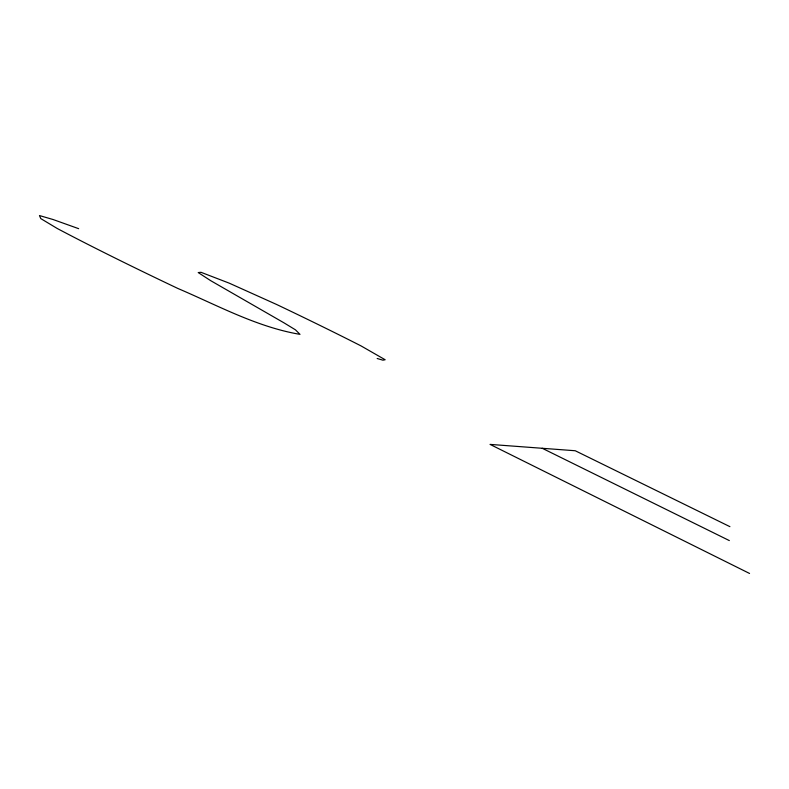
<?xml version="1.0" encoding="UTF-8"?>
<svg xmlns="http://www.w3.org/2000/svg" width="789" height="789" viewBox="0 0 789 789"><rect width="100%" height="100%" fill="white"/><g stroke="black" fill="none" stroke-linecap="round" stroke-linejoin="round"><path stroke-width="1.18" d="M377.172 358.492L382.902 360.169L385.15 359.745L361.056 345.917A198.404 9.103 25.2 0 0 276.643 304.495L229.195 283.143L201.008 272.304L198.226 272.57L210.633 280.628L284.089 322.908L295.481 329.851L299.988 334.358C256.81 327.011 217.725 305.451 177.841 288.449A223.021 11.283 25.1 0 1 57.163 228.445L40.781 218.592L39.45 215.545L53.159 219.549L78.663 228.672M729.914 526.658L575.23 450.746L490.048 444.394L749.55 573.455M542.221 448.28L729.332 540.583"/></g></svg>
